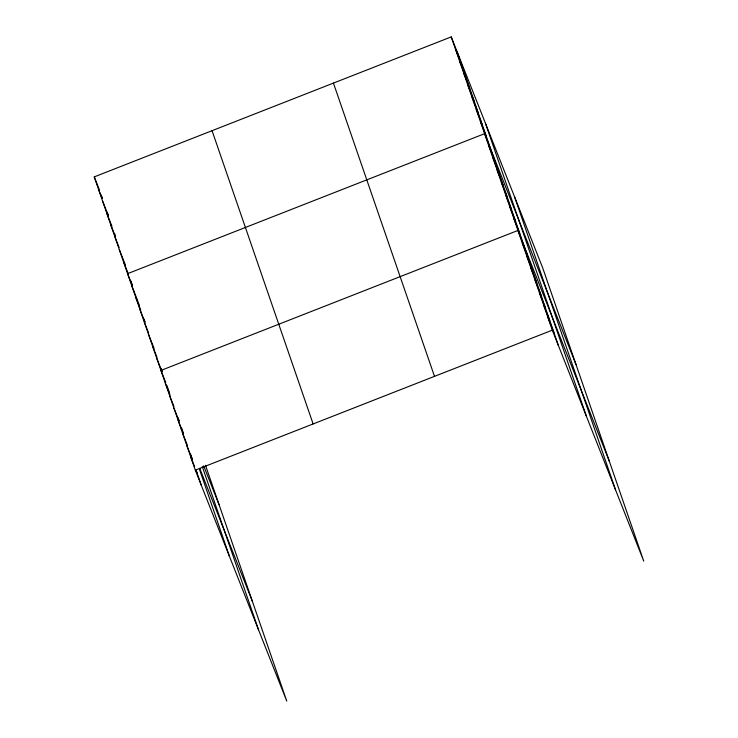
<?xml version="1.0" encoding="UTF-8"?>
<svg xmlns="http://www.w3.org/2000/svg" width="738" height="738" viewBox="0 0 738 738"><rect width="100%" height="100%" fill="white"/><g stroke="black" fill="none" stroke-linecap="round" stroke-linejoin="round"><path stroke-width="1.11" d="M205.496 465.3L286.759 701.1L195.312 470.143L94.252 176.88L451.241 36.9L542.688 267.857L643.748 561.12L552.31 330.163L451.241 36.9M195.312 470.143L552.31 330.163M455.411 48.994L461.416 64.151M459.58 61.097L465.586 76.245M463.75 73.191L469.755 88.348M467.92 85.285L473.916 100.442M472.089 97.388L478.086 112.536M476.259 109.482L482.255 124.639M480.429 121.576L486.425 136.733M576.037 364.637L484.598 133.679L127.6 273.66L132.397 285.781M488.768 145.773L494.764 160.93M492.929 157.867L498.934 173.024M497.098 169.971L503.104 185.118M501.268 182.065L507.274 197.221M505.438 194.159L511.443 209.315M509.607 206.253L515.604 221.409M513.777 218.356L519.773 233.503M609.385 461.407L517.947 230.45L160.949 370.43L165.746 382.552M522.236 242.913L528.242 258.069M526.535 255.376L532.532 270.532M530.834 267.839L536.83 282.995M535.124 280.302L541.129 295.458M539.423 292.765L545.419 307.921M543.712 305.228L549.718 320.384M548.011 317.691L554.007 332.847M94.252 176.88L99.445 190.017M98.422 188.974L102.019 198.07M102.591 201.077L108.191 215.219M106.752 213.171L111.955 226.308M110.921 225.265L115.322 236.381M115.091 237.368L119.095 247.47M119.261 249.462L125.266 264.619M123.431 261.556L128.227 273.678M203.697 465.863L219.048 504.617M131.77 285.754L137.766 300.91M135.94 297.848L140.737 309.969M140.109 309.951L144.906 322.072M144.279 322.045L148.679 333.161M148.439 334.139L154.048 348.281M152.609 346.242L157.009 357.349M156.779 358.336L161.982 371.472M199.712 468.335L252.396 601.396M165.247 382.893L170.044 395.014M169.537 395.356L173.937 406.472M173.836 407.819L179.039 420.955M178.135 420.282L183.328 433.418M182.424 432.745L187.221 444.876M186.723 445.217L192.323 459.359M191.013 457.68L194.62 466.767M195.819 469.802L197.018 472.827M514.497 196.64L615.557 489.903M485.438 123.274L586.507 416.527M457.246 52.057L558.306 345.31M333.438 83.09L434.498 376.352M212.055 130.691L313.124 423.944M202.313 466.665L258.558 629.883M199.444 469.267L229.509 556.507M101.29 195.063L102.333 198.079M107.195 212.193L108.237 215.219M114.491 233.365L115.534 236.391M130.82 280.744L132.554 285.791M138.117 301.916L139.159 304.942M144.021 319.056L145.063 322.072M161.041 368.446L162.083 371.472M166.954 385.587L169.454 392.856M178.042 417.782L179.122 420.9M181.622 428.169L183.411 433.363M190.57 454.138L192.36 459.331M195.939 469.719L201.308 485.29"/></g></svg>
